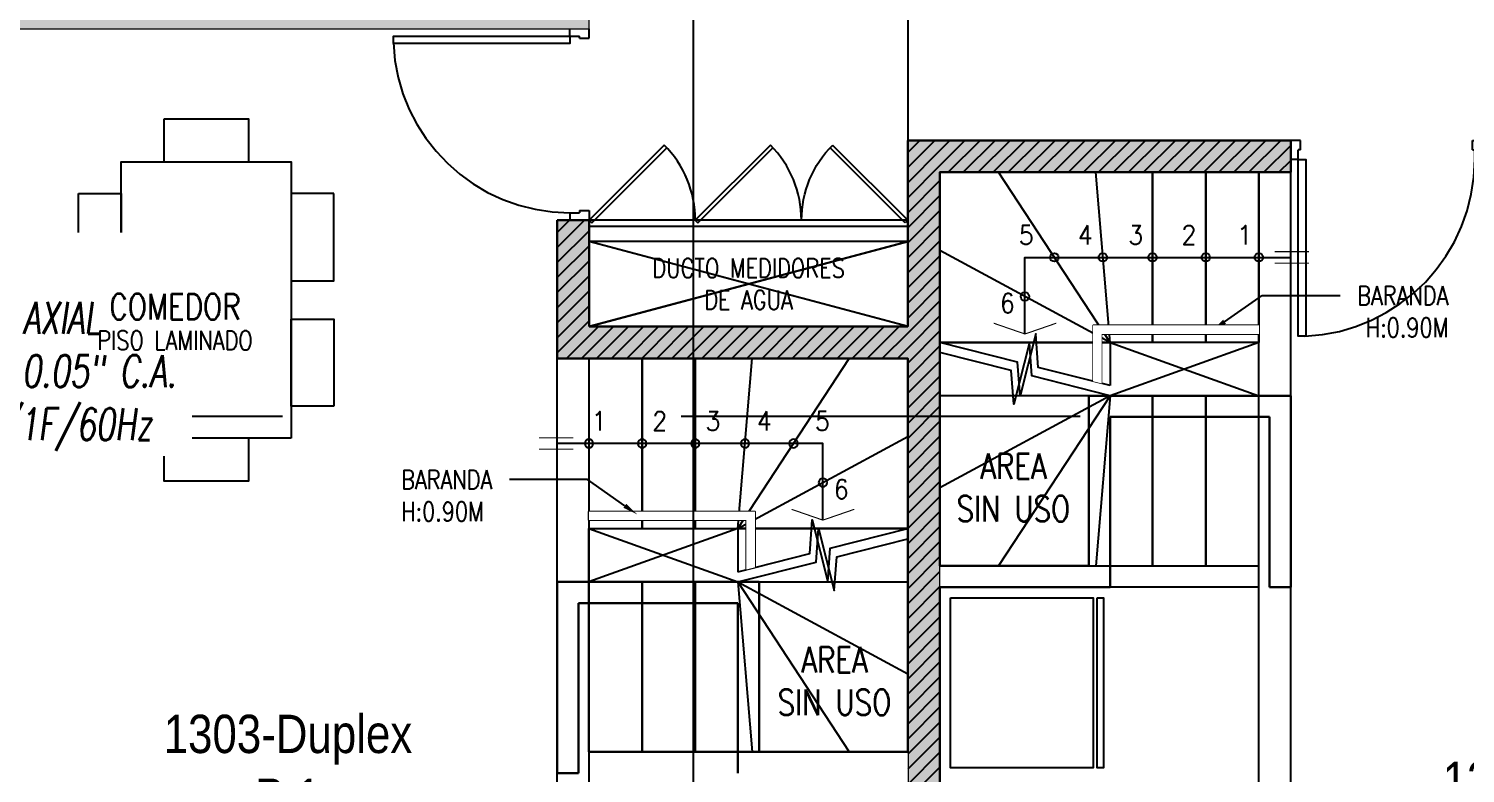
# Model space of a CAD drawing. Header units: millimetres. Extents: x 98 to 155, y -181 to 127.
# Drawn here: x 107.85 to 114.61, y -77.61 to -74.11 of the extents above; entities that cross this region are included whole.
import ezdxf
from ezdxf import colors
from ezdxf.entities.mleader import LeaderData, LeaderLine
from ezdxf.enums import TextEntityAlignment as Align
from ezdxf.math import Vec2, Vec3

# ---------------------------------------------------------------- set-up
doc = ezdxf.new("R2010")
doc.units = ezdxf.units.MM
doc.header["$LTSCALE"] = 15
doc.set_wipeout_variables(frame=1)
for name, pattern in [('CENTER', [2, 1.25, -0.25, 0.25, -0.25]), ('HIDDEN', [0.375, 0.25, -0.125]), ('HIDDEN2', [0.1875, 0.125, -0.0625]), ('X-REF_DP_Arquitectura$0$HIDDEN', [0.375, 0.25, -0.125])]:
    doc.linetypes.add(name, pattern=pattern)
doc.layers.get('0').update_dxf_attribs({"color": 250})
for name, color, linetype in [('A-BARANDAS', 250, 'Continuous'), ('A-CORTE', 250, 'CENTER'), ('A-LINEAS', 250, 'Continuous'), ('A-MOBILIARIO', 250, 'Continuous'), ('A-MURO BAJO', 250, 'Continuous'), ('A-NUMERACIONDEP', 251, 'Continuous'), ('A-PROYECCIONES INT.', 250, 'HIDDEN2'), ('A-TEXTO-ACABADO PISO', 250, 'Continuous'), ('A_30_Equipamiento', 250, 'Continuous'), ('A_50_TextoAmbiente', 252, 'Continuous'), ('A_50_TextoIndicaciones', 250, 'Continuous'), ('A_50_Vigas', 250, 'X-REF_DP_Arquitectura$0$HIDDEN'), ('A_60_HatchEstructuras', 250, 'Continuous'), ('L3 Equipos y Ductos', 160, 'Continuous'), ('L6 Linea fina', 141, 'Continuous'), ('MURO CF 60', 250, 'Continuous')]:
    doc.layers.add(name, color=color, linetype=linetype)
doc.layers.add('A-MUROS', color=252, linetype='Continuous', lineweight=30)
doc.layers.add('A_20_Estructuras', color=250, linetype='Continuous', lineweight=18)
doc.styles.add('JNV ING', font='romans.shx', dxfattribs={"width": 0.7, "oblique": 8, "height": 0.15})
doc.styles.add('R80', font='ARIALN.TTF', dxfattribs={"height": 2.03})
doc.styles.add('ROMANS', font='romans.shx', dxfattribs={"width": 0.8})
doc.styles.add('TXT_COTAS', font='romans.shx', dxfattribs={"width": 0.8})
pattern_1 = [(45, (128.667074, -24.63999), (-0.03535534, 0.03535534), [])]

# ---------------------------------------------------------------- blocks, each defined once
blk = doc.blocks.new('EF-P13')
at = {"layer": 'A_60_HatchEstructuras'}
h = blk.add_hatch(color=256, dxfattribs=at)
h.dxf.hatch_style = 1
h.paths.add_polyline_path([(7.5001, -6.85), (4.65, -6.85), (4.65, -4.3), (4.5, -4.3), (4.5, -6.85), (1.75, -6.85), (1.75, -6.25), (1.6, -6.25), (1.6, -6.85), (-1.2, -6.85), (-1.2, -2.9), (-1.15, -2.9), (-1.15, -2.8), (-1.35, -2.8), (-1.35, -11.05), (-1.15, -11.05), (-1.15, -10.95), (-1.2, -10.95), (-1.2, -7), (1.6, -7), (1.6, -7.6), (1.75, -7.6), (1.75, -7), (4.5, -7), (4.5, -9.55), (4.65, -9.55), (4.65, -7), (7.5001, -7)])
h.paths.add_polyline_path([(3.3, -7.8), (3.1, -7.8), (3.1, -9.4), (1.75, -9.4), (1.75, -8.35), (1.6, -8.35), (1.6, -9.55), (3.75, -9.55), (3.75, -9.4), (3.3, -9.4)], flags=17)
h.paths.add_polyline_path([(3.3, -4.45), (3.75, -4.45), (3.75, -4.3), (1.6, -4.3), (1.6, -5.5), (1.7468, -5.5), (1.75, -5.5), (1.75, -4.45), (3.1, -4.45), (3.1, -6.05), (3.3, -6.05)], flags=17)
h = blk.add_hatch(color=256, dxfattribs=at)
h.dxf.hatch_style = 1
h.paths.add_polyline_path([(9.15, -7.675), (10.65, -7.675), (10.8, -7.675), (10.8, -7.525), (9, -7.525), (9, -8.4), (7.5, -8.4), (7.5, -7.9), (7.35, -7.9), (7.35, -8.55), (9, -8.55), (9, -13.79), (9.15, -13.79)])
h.paths.add_polyline_path([(7.5, -11.4), (7.35, -11.4), (7.35, -13.85), (7.65, -13.85), (7.65, -13.7), (7.5, -13.7)])
h.paths.add_polyline_path([(10.8, -10.625), (10.65, -10.625), (10.65, -13.7), (10.5, -13.7), (10.5, -13.85), (10.8, -13.85)])
at = {"elevation": 0}
blk.add_lwpolyline([(9, -8), (7.5, -8.4)], dxfattribs=at)
blk.add_lwpolyline([(9, -8.4), (7.5, -8)])
at = {"layer": 'A_20_Estructuras'}
blk.add_lwpolyline([(-1.35, -2.8), (-1.35, -11.05), (-1.15, -11.05), (-1.15, -10.95), (-1.2, -10.95), (-1.2, -7), (1.6, -7), (1.6, -7.6), (1.75, -7.6), (1.75, -7), (4.5, -7), (4.5, -9.55), (4.65, -9.55), (4.65, -7), (7.5001, -7), (7.5001, -6.85)], dxfattribs=at)
blk.add_lwpolyline([(9.15, -7.675), (10.65, -7.675), (10.8, -7.675), (10.8, -7.525), (9, -7.525), (9, -8.4), (7.5, -8.4), (7.5, -7.9), (7.35, -7.9), (7.35, -8.55), (9, -8.55), (9, -13.79), (9.15, -13.79)], close=True, dxfattribs=at)
at = {"layer": 'A_50_Vigas'}
for p, q in [((9, -8, 0), (7.5, -8, 0)), ((9.15, -9.5251), (10.6393, -9.5251)), ((9, -10.4), (7.5, -10.4))]:
    blk.add_line(p, q, dxfattribs=at)
for points in [[(9, -7.525), (9, -6.325)], [(10.65, -10.625), (10.65, -7.675)], [(10.8, -10.625), (10.8, -7.675)], [(7.35, -11.4), (7.35, -8.55)], [(7.5, -11.4), (7.5, -8.55)]]:
    blk.add_lwpolyline(points, dxfattribs=at)
blk = doc.blocks.new('_Dot')
at = {"color": 0, "linetype": 'ByBlock', "lineweight": -2}
blk.add_line((-0.5, 0), (-1, 0), dxfattribs=at)
at = {"color": 0, "linetype": 'ByBlock', "const_width": 0.5}
blk.add_lwpolyline([(-0.25, 0, 1), (0.25, 0, 1)], format="xyb", close=True, dxfattribs=at)
blk = doc.blocks.new('TEXTO DUCTOS PT')
at = {"layer": 'A_50_TextoIndicaciones', "insert": (8.25, -8.2), "char_height": 0.09, "width": 1.047942, "attachment_point": 5, "style": 'ROMANS'}
blk.add_mtext('\\pxsm1,qc,t16;DUCTO MEDIDORES DE AGUA', dxfattribs=at)
blk = doc.blocks.new('*U145')
for p, q in [((0.01, 0.855), (0.01, 0.9)), ((0.1, 0.865), (0.1, 0.9)), ((0.055, 0.855), (0.01, 0.855)), ((0.1, 0.865), (0.055, 0.865)), ((0.055, 0.855), (0.055, 0.865)), ((0.055, 0.045), (0.01, 0.045)), ((0.01, 0.045), (0.01, 0)), ((0.055, 0.045), (0.055, 0.035)), ((0.1, 0.035), (0.055, 0.035)), ((0.1, 0.035), (0.1, 0))]:
    blk.add_line(p, q)
blk.add_lwpolyline([(0.93, 0.07), (0.93, 0.035), (0.1, 0.035), (0.1, 0.07)], close=True)
at = {"linetype": 'HIDDEN2'}
blk.add_arc((0.0995, 0.0339), 0.8311, 2.23015, 89.96723, dxfattribs=at)
blk = doc.blocks.new('ESC1')
at = {"layer": 'A-BARANDAS'}
blk.add_lwpolyline([(-0.76, 0.9923), (-0.76, 0.76), (-1.5, 0.76), (-1.5, 0.72), (-0.72, 0.72), (-0.72, 0.9821)], dxfattribs=at)
at = {"layer": 'A-LINEAS', "linetype": 'Continuous'}
for points in [[(-0.8, 1.05), (-0.4323, 0.9569), (-0.4206, 0.7993), (-0.347, 1.0901), (-0.3353, 0.9324), (0, 0.8475)], [(-0.8, 1.0024), (-0.4622, 0.9169), (-0.4506, 0.7592), (-0.377, 1.0501), (-0.3653, 0.8924), (-0.0003, 0.8)], [(-0.4, 0.7601), (-0.4, 0.4), (-1.65, 0.4)]]:
    blk.add_lwpolyline(points, dxfattribs=at)
at = {"layer": 'A-LINEAS', "const_width": 0.005}
for points in [[(-0.2526, 0.7092), (-0.4, 0.7601), (-0.5474, 0.7092)], [(-1.5742, 0.4271), (-1.7349, 0.4271)], [(-1.5742, 0.3729), (-1.7349, 0.3729)]]:
    blk.add_lwpolyline(points, dxfattribs=at)
at = {"layer": 'A-LINEAS', "linetype": 'Continuous'}
for centre in [(-0.4, 0.5839), (-1.5, 0.4), (-1.25, 0.4), (-1, 0.4), (-0.7663, 0.4), (-0.5381, 0.4)]:
    blk.add_circle(centre, 0.02, dxfattribs=at)
at = {"layer": 'A-MURO BAJO'}
for points in [[(-0.0003, 0.8), (-0.8, 0.8), (-0.8, 1.0024)], [(-0.8, 0.8), (-0.7326, 0)], [(-0.8, 0.8), (-0.2763, 0)], [(-0.8, 0.8), (0, 0.3675)]]:
    blk.add_lwpolyline(points, dxfattribs=at)
for points in [[(-1.5, 0.8), (-1.25, 0.8), (-1.25, 0), (-1.5, 0)], [(-1.25, 0.8), (-1, 0.8), (-1, 0), (-1.25, 0)], [(-1, 0.8), (0, 0.8), (0, 0), (-1, 0)]]:
    blk.add_lwpolyline(points, close=True, dxfattribs=at)
at = {"layer": 'A-PROYECCIONES INT.'}
for points in [[(-1.5, 1.05), (-1.25, 1.05), (-1.25, 1.85), (-1.5, 1.85)], [(-1.25, 1.05), (-1, 1.05), (-1, 1.85), (-1.25, 1.85)], [(-1, 1.05), (0, 1.05), (0, 1.85), (-1, 1.85)]]:
    blk.add_lwpolyline(points, close=True, dxfattribs=at)
for points in [[(-0.8, 1.05), (-0.7326, 1.85)], [(-0.8, 1.05), (-0.2763, 1.85)], [(-0.8, 1.05), (0, 1.4825)], [(-1.5, 1.05), (-1.5, 0.8), (-0.8, 1.05)], [(-0.8, 0.8), (-1.5, 1.05)], [(-0.8, 1.05), (0, 1.05), (0, 0.8475)]]:
    blk.add_lwpolyline(points, dxfattribs=at)
blk.add_wipeout([(-1.5, 0.76), (-1.5, 0.72), (-0.72, 0.72), (-0.72, 0.9821), (-0.76, 0.9923), (-0.76, 0.76)]).dxf.layer = 'A-BARANDAS'
blk = doc.blocks.new('*U136')
at = {"linetype": 'HIDDEN', "ltscale": 0.2}
for p, q in [((0.3534, 0.3534), (0, 0)), ((0.0127, -0.0127), (0.3656, 0.3401)), ((0, 0), (0.0127, -0.0127))]:
    blk.add_line(p, q, dxfattribs=at)
blk.add_arc((0, 0), 0.4995, 0, 45, dxfattribs=at)
blk = doc.blocks.new('A$Cb5611ba7')
for points in [[(0.15, 0.1735), (0.15, -0.0265), (0.56, -0.0265), (0.56, 0.1735)], [(1.15, 0.1735), (1.15, -0.0265), (0.74, -0.0265), (0.74, 0.1735)], [(0, -0.0265), (0, -0.8265), (1.3, -0.8265), (1.3, -0.0265)], [(0, -0.2265), (0, -0.6265), (-0.2, -0.6265), (-0.2, -0.2265)], [(1.5, -0.6265), (1.3, -0.6265), (1.3, -0.2265), (1.5, -0.2265)], [(0.15, -1.0265), (0.15, -0.8265), (0.56, -0.8265), (0.56, -1.0265)], [(1.15, -1.0265), (1.15, -0.8265), (0.74, -0.8265), (0.74, -1.0265)]]:
    blk.add_lwpolyline(points, close=True)
blk = doc.blocks.new('DPTO 65_D1')
at = {"layer": 'A-LINEAS'}
for p, q in [((1.4999, 1.475), (-0.0001, 1.075)), ((0, 1.475), (1.4999, 1.075))]:
    blk.add_line(p, q, dxfattribs=at)
at = {"layer": 'A-MOBILIARIO'}
for p, q in [((1.4999, 1.005), (0, 1.005)), ((1.4999, 0.975), (0, 0.975))]:
    blk.add_line(p, q, dxfattribs=at)
at = {"layer": 'A-MURO BAJO'}
blk.add_line((1.4999, 1.075), (0, 1.075), dxfattribs=at)
at = {"layer": 'A-MUROS'}
for p, q in [((-0.1501, 3.575), (-0.0501, 3.575)), ((1.4999, 1.475), (0, 1.475)), ((0, 0.975), (0, 1.475)), ((1.4999, 0.6), (1.4999, 1.475)), ((0, 0.975), (-0.1501, 0.975))]:
    blk.add_line(p, q, dxfattribs=at)
blk.add_blockref('ESC1', (1.4999, 1.625))
at = {"layer": 'A-MOBILIARIO', "rotation": 270}
blk.add_blockref('A$Cb5611ba7', (-1.3735, 2), dxfattribs=at)
at = {"layer": 'A-MOBILIARIO', "xscale": -1}
blk.add_blockref('*U145', (0.01, 0.075), dxfattribs=at)
at = {"layer": 'A-PROYECCIONES INT.', "ltscale": 0.25, "xscale": -1, "rotation": 180}
for p in [(0, 0.975), (0.4995, 0.975)]:
    blk.add_blockref('*U136', p, dxfattribs=at)
at = {"layer": 'A-PROYECCIONES INT.', "ltscale": 0.25, "rotation": 180}
blk.add_blockref('*U136', (1.499, 0.975), dxfattribs=at)
at = {"layer": 'A-MUROS'}
for p, q in [((-0.1501, 2.675), (-0.1501, 3.575)), ((-0.0501, 3.575), (-0.0501, 2.775)), ((0.6999, 3.575), (0.6999, 2.775)), ((0.7999, 3.475), (0.7999, 2.675)), ((0.7999, 3.475), (1.4999, 3.475)), ((1.4999, 3.4751), (1.4999, 1.625)), ((-0.0501, 2.775), (0.6999, 2.775)), ((-0.1501, 2.675), (0.7999, 2.675)), ((1.4999, 1.625), (-0.1501, 1.625)), ((-0.1501, 0.975), (-0.1501, 1.625))]:
    blk.add_line(p, q, dxfattribs=at)
blk = doc.blocks.new('Cortes-Elev.')
at = {"layer": 'A-CORTE', "linetype": 'CENTER', "ltscale": 0.5}
for points in [[(9.3406, 20.8306), (9.3406, 37.8534)], [(-1.966, 27.2284), (51.8601, 27.2284)]]:
    blk.add_lwpolyline(points, dxfattribs=at)
blk = doc.blocks.new('REFRI')
blk.add_wipeout([(0.4, 0), (-0.4, 0), (-0.4, -0.67), (0.4, -0.67)])
blk.add_wipeout([(-0.4, -0.69), (-0.4, -0.72), (0.4, -0.72), (0.4, -0.69)])
for points in [[(-0.4, 0), (-0.4, -0.67), (0.4, -0.67), (0.4, 0)], [(-0.4, -0.69), (-0.4, -0.72), (0.4, -0.72), (0.4, -0.69)]]:
    blk.add_lwpolyline(points, close=True)
blk = doc.blocks.new('DPTO 75_D11')
at = {"layer": 'A-MUROS'}
for p, q in [((0, 0), (-1.8, 0)), ((-0.85, -2.1), (-1.65, -2.1)), ((-1.65, -2.1), (-1.65, -6.265)), ((0, -2.1), (-0.1, -2.1))]:
    blk.add_line(p, q, dxfattribs=at)
at = {"layer": 'A-PROYECCIONES INT.'}
blk.add_line((-0.15, -2.1), (-0.85, -2.1), dxfattribs=at)
at = {"rotation": 180}
blk.add_blockref('ESC1', (-1.65, -0.15), dxfattribs=at)
at = {"layer": 'A_30_Equipamiento', "extrusion": (-4.49068e-08, 3.60284e-08, -1), "zscale": -1.000000000000004, "rotation": 270}
blk.add_blockref('REFRI', (1.6, -2.55, 0), dxfattribs=at)
at = {"layer": 'A-MUROS'}
for p, q in [((0, -0.15), (0, 0)), ((0, -0.15), (-1.65, -0.15)), ((-1.65, -2.0001), (-1.65, -0.15)), ((-0.95, -2.0001), (-0.95, -1.2)), ((0, -1.2), (-0.95, -1.2)), ((0, -1.2), (0, -2.1)), ((-0.85, -2.1), (-0.85, -1.3)), ((-0.1, -1.3), (-0.85, -1.3)), ((-0.1, -2.1), (-0.1, -1.3)), ((-0.95, -2.0001), (-1.65, -2.0001))]:
    blk.add_line(p, q, dxfattribs=at)
at = {"layer": 'A-MOBILIARIO', "rotation": 270}
blk.add_blockref('*U145', (0, 0.01, 0), dxfattribs=at)
blk = doc.blocks.new('A$C420c8afe')
at = {"layer": 'L6 Linea fina'}
ml = blk.add_multileader_mtext('Standard', dxfattribs=at)
ml.set_content('{\\LEA-01}\\PEXTRACTOR AXIAL\\P100 CFM Y 0.05" C.A.\\P18W/220V/1F/60Hz', color=12, style='JNV ING')
ml.set_leader_properties(color=256, linetype='ByLayer', lineweight=-1)
ml.build(insert=Vec2(0, 0))
ml.multileader.update_dxf_attribs({"dogleg_length": 0.05, "arrow_head_size": 0.15})
ctx = ml.context
ctx.base_point, ctx.char_height, ctx.arrow_head_size, ctx.landing_gap_size, ctx.plane_origin = Vec3(1.0135, 0.2485, 0), 0.15, 0.15, 0.07, Vec3(3.4207, -0.354, 0)
notes = []
notes.append((ctx, [(1, (1, 1, 0), (0.9635, 0.2485, 0), (1, 0), 0.05, [(0, [(0.572, -0.1348, 0)], 0, [])])]))
ctx.mtext.insert, ctx.mtext.flow_direction = Vec3(1.0835, 0.3485, 0), 5
ctx.mtext.has_bg_fill, ctx.mtext.bg_color, ctx.mtext.bg_scale_factor, ctx.mtext.bg_transparency, ctx.mtext.use_window_bg_color = 1, -1027028792, 1.5, 0, 1
for ctx, leaders in notes:
    for number, flags, end, landing, length, lines in leaders:
        leader = LeaderData()
        leader.index, (leader.has_last_leader_line, leader.has_dogleg_vector, leader.attachment_direction) = number, flags
        leader.last_leader_point, leader.dogleg_vector, leader.dogleg_length = Vec3(end), Vec3(landing), length
        for number, points, colour, breaks in lines:
            line = LeaderLine()
            line.index, line.vertices, line.color, line.breaks = number, Vec3.list(points), colors.encode_raw_color(colour), breaks
            leader.lines.append(line)
        ctx.leaders.append(leader)
ml = blk.add_multileader_mtext('Standard', dxfattribs=at)
ml.set_content('{\\LEA-01}\\PEXTRACTOR AXIAL\\P100 CFM Y 0.05" C.A.\\P18W/220V/1F/60Hz', color=12, style='JNV ING')
ml.set_leader_properties(color=256, linetype='ByLayer', lineweight=-1)
ml.build(insert=Vec2(0, 0))
ml.multileader.update_dxf_attribs({"dogleg_length": 0.05, "arrow_head_size": 0.15})
ctx = ml.context
ctx.base_point, ctx.char_height, ctx.arrow_head_size, ctx.landing_gap_size, ctx.plane_origin = Vec3(1.0135, -2.1839, 0), 0.15, 0.15, 0.07, Vec3(3.4207, -2.7864, 0)
notes = []
notes.append((ctx, [(1, (1, 1, 0), (0.9635, -2.1839, 0), (1, 0), 0.05, [(0, [(0.572, -1.7736, 0)], 0, [])])]))
ctx.mtext.insert, ctx.mtext.flow_direction = Vec3(1.0835, -2.0839, 0), 5
ctx.mtext.has_bg_fill, ctx.mtext.bg_color, ctx.mtext.bg_scale_factor, ctx.mtext.bg_transparency, ctx.mtext.use_window_bg_color = 1, -1027028792, 1.5, 0, 1
for ctx, leaders in notes:
    for number, flags, end, landing, length, lines in leaders:
        leader = LeaderData()
        leader.index, (leader.has_last_leader_line, leader.has_dogleg_vector, leader.attachment_direction) = number, flags
        leader.last_leader_point, leader.dogleg_vector, leader.dogleg_length = Vec3(end), Vec3(landing), length
        for number, points, colour, breaks in lines:
            line = LeaderLine()
            line.index, line.vertices, line.color, line.breaks = number, Vec3.list(points), colors.encode_raw_color(colour), breaks
            leader.lines.append(line)
        ctx.leaders.append(leader)

msp = doc.modelspace()

# ---------------------------------------------------------------- block references
msp.add_blockref('EF-P13', (102.9871, -67.115))
at = {"layer": 'A_50_TextoIndicaciones'}
msp.add_blockref('TEXTO DUCTOS PT', (102.9871, -67.1147), dxfattribs=at)

# ---------------------------------------------------------------- texts
at = {"layer": 'A-TEXTO-ACABADO PISO', "insert": (108.5403, -75.5349), "char_height": 0.09, "attachment_point": 2, "rotation": 0.00002, "style": 'ROMANS'}
msp.add_mtext_dynamic_manual_height_columns('PISO LAMINADO', width=1.20225, gutter_width=12.5, heights=[0], dxfattribs=at)
at = {"layer": 'A_50_TextoAmbiente', "style": 'ROMANS', "width": 0.8}
msp.add_text('COMEDOR', height=0.12, dxfattribs=at).set_placement((108.5404, -75.4813), align=Align.CENTER)
at = {"layer": 'A_50_TextoAmbiente', "char_height": 0.12, "width": 0.588602, "attachment_point": 2, "style": 'ROMANS'}
for insert in [(112.4826, -76.1112, 0), (111.6414, -77.0211, 0)]:
    msp.add_mtext('AREA SIN USO', dxfattribs=dict(at, insert=insert))
at = {"layer": 'A_50_TextoIndicaciones', "style": 'ROMANS', "width": 0.9}
for s, p in [('5', (112.5086, -75.1292)), ('4', (112.786, -75.1292)), ('3', (113.0236, -75.1292)), ('2', (113.2736, -75.1292)), ('1', (113.5352, -75.1292)), ('6', (112.4197, -75.4497))]:
    msp.add_text(s, height=0.09, dxfattribs=at).set_placement(p)

# ---------------------------------------------------------------- leaders
at = {"layer": 'A-NUMERACIONDEP'}
ml = msp.add_multileader_mtext('Standard', dxfattribs=at)
ml.set_content('1303-Duplex P.1', color=256, style='R80')
ml.set_leader_properties(color=256)
ml.set_arrow_properties(name='DOT')
ml.build(insert=Vec2(0, 0))
ml.multileader.update_dxf_attribs({"leader_type": 0, "has_text_frame": 1, "text_left_attachment_type": 2, "text_right_attachment_type": 2, "dogleg_length": 0.36, "arrow_head_size": 0.06, "scale": 0.06})
ctx = ml.context
ctx.base_point, ctx.scale, ctx.char_height, ctx.arrow_head_size, ctx.landing_gap_size, ctx.plane_origin = Vec3(108.2737, -77.4549), 0.06, 0.18, 0.06, 0.06, Vec3(110.0368, -77.4593)
ctx.left_attachment, ctx.right_attachment, ctx.text_align_type = 2, 2, 1
notes = []
notes.append((ctx, [(0, (1, 1, 0), (108.182, -77.4549), (1, 0), 0.0917, [(0, [(107.8955, -77.106)], 0, [])])]))
ctx.mtext.insert, ctx.mtext.rotation, ctx.mtext.width, ctx.mtext.alignment, ctx.mtext.flow_direction = Vec3(109.0715, -77.3396), 6.283185, 1.500572, 2, 5
ml = msp.add_multileader_mtext('Standard', dxfattribs=at)
ml.set_content('1304-Duplex P.1', color=256, style='R80')
ml.set_leader_properties(color=256)
ml.set_arrow_properties(name='DOT')
ml.build(insert=Vec2(0, 0))
ml.multileader.update_dxf_attribs({"leader_type": 0, "has_text_frame": 1, "text_left_attachment_type": 2, "text_right_attachment_type": 2, "dogleg_length": 0.36, "arrow_head_size": 0.06, "scale": 0.06})
ctx = ml.context
ctx.base_point, ctx.scale, ctx.char_height, ctx.arrow_head_size, ctx.landing_gap_size, ctx.plane_origin = Vec3(114.2878, -77.676), 0.06, 0.18, 0.06, 0.06, Vec3(116.0509, -77.6804)
ctx.left_attachment, ctx.right_attachment, ctx.text_align_type = 2, 2, 1
notes.append((ctx, [(0, (1, 1, 0), (114.1961, -77.676), (1, 0), 0.0917, [(0, [(113.9096, -77.3271)], 0, [])])]))
ctx.mtext.insert, ctx.mtext.rotation, ctx.mtext.width, ctx.mtext.alignment, ctx.mtext.flow_direction = Vec3(115.0856, -77.5606), 6.283185, 1.489888, 2, 5
at = {"layer": 'A_50_TextoIndicaciones'}
ml = msp.add_multileader_mtext('Standard', dxfattribs=at)
ml.set_content('\\pxsm1;BARANDA \\P\\pt16;H:0.90M', color=256, style='TXT_COTAS')
ml.set_leader_properties(color=256)
ml.build(insert=Vec2(0, 0))
ml.multileader.update_dxf_attribs({"dogleg_length": 0.05, "arrow_head_size": 0.07})
ctx = ml.context
ctx.base_point, ctx.char_height, ctx.arrow_head_size, ctx.landing_gap_size, ctx.plane_origin, ctx.plane_x_axis, ctx.plane_y_axis = Vec3(114.0186, -75.3693), 0.09, 0.07, 0.05, Vec3(115.2217, -75.4213), Vec3(1, 0.000005), Vec3(-0.000005, 1)
ctx.text_align_type = 2
notes.append((ctx, [(1, (1, 1, 0), (113.6519, -75.3693), (1, 0.000005), 0.3666, [(0, [(113.4182, -75.5324)], 0, [])])]))
ctx.mtext.insert, ctx.mtext.text_direction, ctx.mtext.rotation, ctx.mtext.width, ctx.mtext.defined_height, ctx.mtext.alignment, ctx.mtext.flow_direction = Vec3(114.528, -75.3243), Vec3(1, 0.000005), 0.000005, 1.149951, 0.8046, 3, 5
for ctx, leaders in notes:
    for number, flags, end, landing, length, lines in leaders:
        leader = LeaderData()
        leader.index, (leader.has_last_leader_line, leader.has_dogleg_vector, leader.attachment_direction) = number, flags
        leader.last_leader_point, leader.dogleg_vector, leader.dogleg_length = Vec3(end), Vec3(landing), length
        for number, points, colour, breaks in lines:
            line = LeaderLine()
            line.index, line.vertices, line.color, line.breaks = number, Vec3.list(points), colors.encode_raw_color(colour), breaks
            leader.lines.append(line)
        ctx.leaders.append(leader)

# ---------------------------------------------------------------- next in the draw order: block references
at = {"xscale": -1, "rotation": 180}
msp.add_blockref('DPTO 65_D1', (110.4871, -74.0397), dxfattribs=at)

# ---------------------------------------------------------------- next in the draw order: hatches: boundary and pattern name
at = {"layer": 'MURO CF 60'}
h = msp.add_hatch(dxfattribs=at)
h.set_pattern_fill('_USER', color=256, scale=0.05, angle=45, pattern_type=0)
h.set_pattern_definition(pattern_1)
h.paths.add_polyline_path([(111.9871, -74.6397), (112.1371, -74.6397), (112.1371, -80.9047), (111.9871, -80.9047)])
h = msp.add_hatch(dxfattribs=at)
h.set_pattern_fill('_USER', color=256, scale=0.05, angle=45, pattern_type=0)
h.set_pattern_definition(pattern_1)
h.paths.add_polyline_path([(113.7871, -74.7897), (112.1371, -74.7897), (112.1371, -74.6397), (113.7871, -74.6397)])
h = msp.add_hatch(dxfattribs=at)
h.set_pattern_fill('_USER', color=256, scale=0.05, angle=45, pattern_type=0)
h.set_pattern_definition(pattern_1)
h.paths.add_polyline_path([(110.3371, -75.0147), (110.4871, -75.0147), (110.4871, -75.5148), (110.3371, -75.5148)])
h = msp.add_hatch(dxfattribs=at)
h.set_pattern_fill('_USER', color=256, scale=0.05, angle=45, pattern_type=0)
h.set_pattern_definition(pattern_1)
h.paths.add_polyline_path([(110.3371, -75.6647), (111.9871, -75.6647), (111.9871, -75.5148), (110.3371, -75.5148)])

# ---------------------------------------------------------------- next in the draw order: block references
at = {"layer": 'A-CORTE'}
msp.add_blockref('Cortes-Elev.', (101.6371, -103.1647), dxfattribs=at)

# ---------------------------------------------------------------- next in the draw order: texts
at = {"layer": 'A_50_TextoIndicaciones', "style": 'ROMANS', "width": 0.9}
for s, p in [('1', (110.5698, -76.0042)), ('2', (110.8545, -76.0042)), ('3', (111.1045, -76.0042)), ('4', (111.3459, -76.0042)), ('5', (111.6195, -76.0042)), ('6', (111.7083, -76.3247))]:
    msp.add_text(s, height=0.09, rotation=360, dxfattribs=at).set_placement(p, align=Align.RIGHT)

# ---------------------------------------------------------------- next in the draw order: leaders
at = {"layer": 'A_50_TextoIndicaciones'}
ml = msp.add_multileader_mtext('Standard', dxfattribs=at)
ml.set_content('\\pxsm1;BARANDA \\P\\pt16;H:0.90M', color=256, style='TXT_COTAS')
ml.set_leader_properties(color=256)
ml.build(insert=Vec2(0, 0))
ml.multileader.update_dxf_attribs({"dogleg_length": 0.05, "arrow_head_size": 0.07})
ctx = ml.context
ctx.base_point, ctx.char_height, ctx.arrow_head_size, ctx.landing_gap_size, ctx.plane_origin, ctx.plane_x_axis, ctx.plane_y_axis = Vec3(109.5533, -76.2345), 0.09, 0.07, 0.05, Vec3(108.9095, -76.2865), Vec3(1, -0.000005), Vec3(0.000005, 1)
notes = []
notes.append((ctx, [(1, (1, 1, 0), (110.4793, -76.2345), (-1, 0.000005), 0.3666, [(0, [(110.7131, -76.3976)], 0, [])])]))
ctx.mtext.insert, ctx.mtext.text_direction, ctx.mtext.rotation, ctx.mtext.width, ctx.mtext.defined_height, ctx.mtext.flow_direction = Vec3(109.6033, -76.1895), Vec3(1, -0.000005), 6.283181, 1.149951, 0.8046, 5
for ctx, leaders in notes:
    for number, flags, end, landing, length, lines in leaders:
        leader = LeaderData()
        leader.index, (leader.has_last_leader_line, leader.has_dogleg_vector, leader.attachment_direction) = number, flags
        leader.last_leader_point, leader.dogleg_vector, leader.dogleg_length = Vec3(end), Vec3(landing), length
        for number, points, colour, breaks in lines:
            line = LeaderLine()
            line.index, line.vertices, line.color, line.breaks = number, Vec3.list(points), colors.encode_raw_color(colour), breaks
            leader.lines.append(line)
        ctx.leaders.append(leader)

# ---------------------------------------------------------------- next in the draw order: block references
msp.add_blockref('DPTO 75_D11', (113.7871, -74.6397))

# ---------------------------------------------------------------- next in the draw order: block references
at = {"layer": 'L3 Equipos y Ductos'}
msp.add_blockref('A$C420c8afe', (105.8871, -73.065), dxfattribs=at)

doc.saveas('drawing.dxf')
